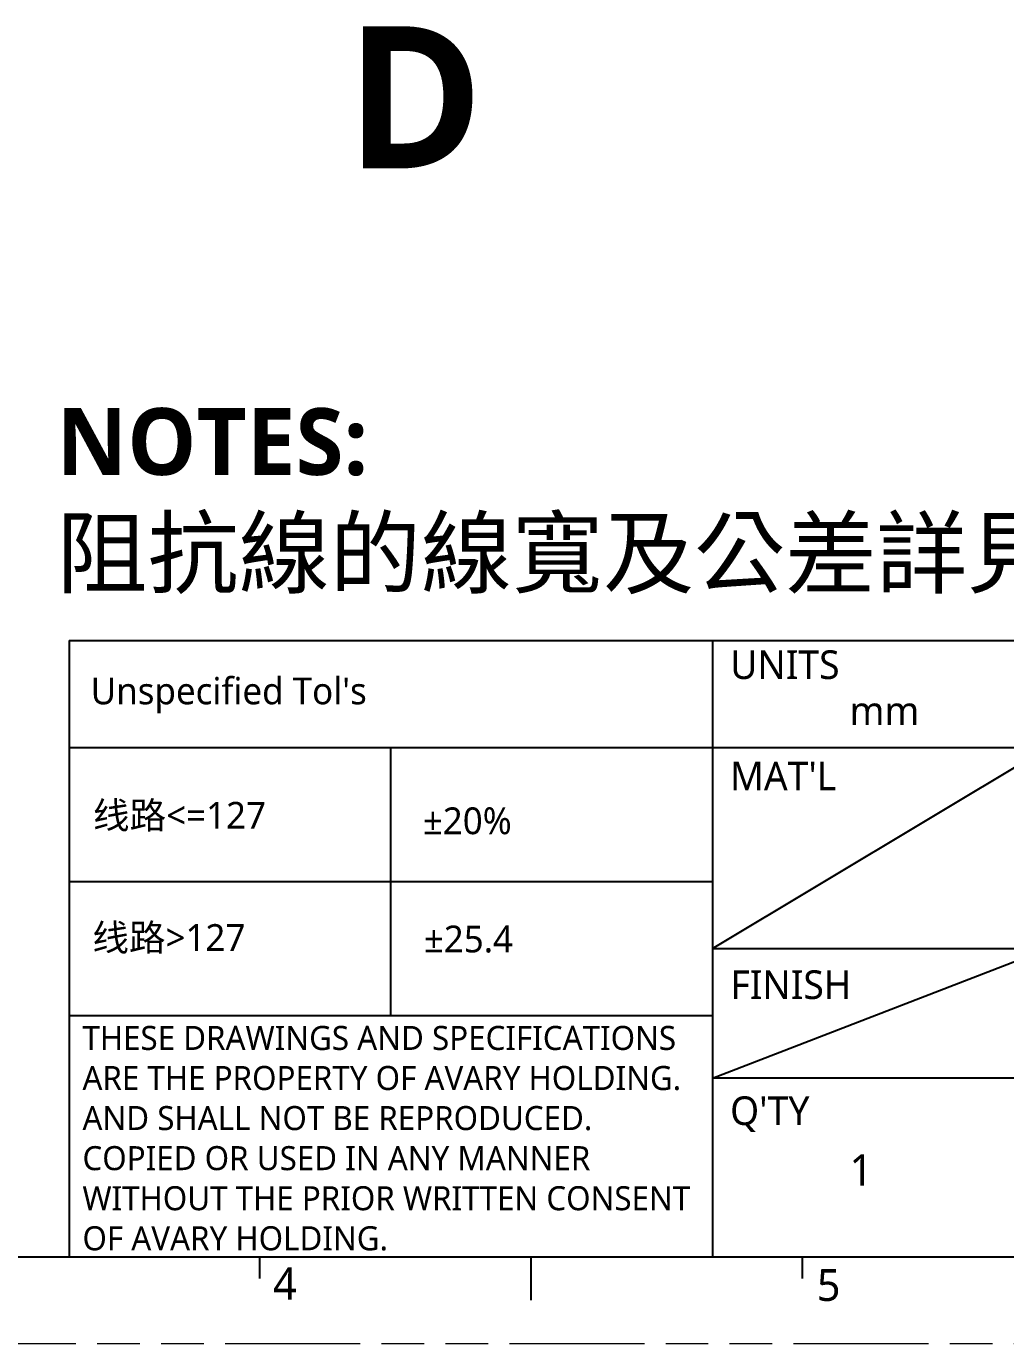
# Model space of a CAD drawing. Extents: x 150 to 463, y 50 to 272.
# Drawn here: x 276.1 to 345, y 50.2 to 142.9 of the extents above; entities that cross this region are included whole.
import ezdxf

# ---------------------------------------------------------------- set-up
doc = ezdxf.new("R2010")
doc.units = 0
doc.linetypes.add('PHANTOM', pattern=[29.5, 9.5, -1.5, 3, -1.5, 3, -1.5, 9.5])
doc.layers.get('0').update_dxf_attribs({"color": 10})
doc.layers.add('0PAPERF', color=2, linetype='PHANTOM', lineweight=5, plot=False)
doc.layers.add('DIM', color=3, linetype='Continuous', lineweight=5)
doc.layers.add('備註', color=1, linetype='Continuous', lineweight=5)
doc.layers.add('g_area', color=1, linetype='Continuous')
doc.layers.add('鵬鼎', color=5, linetype='Continuous')
doc.styles.get("Standard").update_dxf_attribs({"font": 'txt.shx'})

msp = doc.modelspace()

# ---------------------------------------------------------------- linework, layer by layer
at = {"color": 0}
for p, q in [((279.076, 99.711), (453.559, 99.711)), ((279.076, 99.711), (279.076, 56.326)), ((324.347, 99.711), (324.347, 56.326)), ((279.076, 92.166), (347.926, 92.166)), ((301.712, 73.303), (301.712, 92.166)), ((324.347, 78.018), (347.926, 92.166)), ((279.076, 82.734), (324.347, 82.734)), ((324.347, 78.018), (347.926, 78.018)), ((324.347, 68.901), (347.926, 78.018)), ((279.076, 73.303), (324.347, 73.303)), ((394.14, 68.901), (324.347, 68.901))]:
    msp.add_line(p, q, dxfattribs=at)
for p, q in [((158.839, 56.325), (453.621, 56.325)), ((292.484, 56.325), (292.484, 54.798)), ((311.576, 56.325), (311.576, 53.271)), ((330.668, 56.325), (330.668, 54.798))]:
    msp.add_line(p, q)
at = {"layer": '0PAPERF'}
msp.add_line((150.056, 50.216), (463.245, 50.216), dxfattribs=at)

# ---------------------------------------------------------------- texts
at = {"color": 0, "char_height": 2.01477, "attachment_point": 1}
for s, insert, width in [('{\\fMicrosoft JhengHei|b0|i0|c136|p0;UNITS}', (325.594, 99.007), 9.37153), ('{\\fMicrosoft JhengHei|b0|i0|c136|p0;mm}', (334, 95.766), 9.37153), ("{\\fMicrosoft JhengHei|b0|i0|c136|p0;MAT'L}", (325.586, 91.169), 9.37153), ('{\\fMicrosoft JhengHei|b0|i0|c136|p0;FINISH}', (325.609, 76.487), 9.37153), ("{\\fMicrosoft JhengHei|b0|i0|c136|p0;Q'TY}", (325.587, 67.617), 6.9085)]:
    msp.add_mtext(s, dxfattribs=dict(at, insert=insert, width=width))
at = {"color": 3, "insert": (280.015, 72.576), "char_height": 1.691625, "width": 43.62797, "attachment_point": 1}
msp.add_mtext('{\\fMicrosoft JhengHei|b0|i0|c136|p0;THESE DRAWINGS AND SPECIFICATIONS ARE THE PROPERTY OF AVARY HOLDING. AND SHALL NOT BE REPRODUCED. COPIED OR USED IN ANY MANNER WITHOUT THE PRIOR WRITTEN CONSENT OF AVARY HOLDING.}', dxfattribs=at)
at = {"layer": '0PAPERF', "linetype": 'Continuous', "insert": (278.192, 116.052), "char_height": 4.69896, "width": 128.48085, "attachment_point": 1}
msp.add_mtext('{\\fMicrosoft JhengHei|b1|i0|c136|p18;NOTES:}\\P{\\fMicrosoft JhengHei|b0|i0|c136|p18;阻抗線的線寬及公差詳見線路阻抗圖}', dxfattribs=at)
at = {"layer": 'DIM', "char_height": 2.24088, "width": 1.36432, "attachment_point": 1}
for s, insert in [('{\\fMicrosoft JhengHei|b0|i0|c136|p0;\\C0;4}', (293.423, 55.564)), ('{\\fMicrosoft JhengHei|b0|i0|c136|p0;\\C0;5}', (331.69, 55.464))]:
    msp.add_mtext(s, dxfattribs=dict(at, insert=insert))
at = {"layer": 'g_area', "linetype": 'Continuous', "insert": (298.574, 142.923), "char_height": 10, "attachment_point": 1}
msp.add_mtext('{\\fMicrosoft JhengHei|b1|i0|c136|p18;D}', dxfattribs=at)
at = {"layer": '備註', "color": 2, "lineweight": 0, "ltscale": 2, "insert": (280.592, 97.097), "char_height": 1.88626, "attachment_point": 1}
msp.add_mtext("{\\fMicrosoft JhengHei|b0|i0|c136|p0;\\C0;Unspecified Tol's }", dxfattribs=at)
at = {"layer": '備註', "color": 2, "lineweight": 0, "ltscale": 2, "char_height": 1.88626, "attachment_point": 1, "bg_fill": 2}
for s, insert in [('{\\fMicrosoft JhengHei|b0|i0|c136|p0;\\C0;线路<=127}', (280.756, 88.343)), ('{\\fMicrosoft JhengHei|b0|i0|c136|p0;\\C0;%%P20%}', (303.966, 87.956)), ('{\\fMicrosoft JhengHei|b0|i0|c136|p2;\\C0;线路>127}', (280.713, 79.739)), ('{\\fMicrosoft JhengHei|b0|i0|c136|p0;\\C0;%%P25.4}', (304.037, 79.639))]:
    msp.add_mtext(s, dxfattribs=dict(at, insert=insert))
at = {"layer": '鵬鼎', "color": 0, "insert": (333.988, 63.54), "char_height": 2.20436, "width": 2.18248, "attachment_point": 1}
msp.add_mtext('{\\fMicrosoft JhengHei|b0|i0|c136|p0;1}', dxfattribs=at)

doc.saveas('drawing.dxf')
